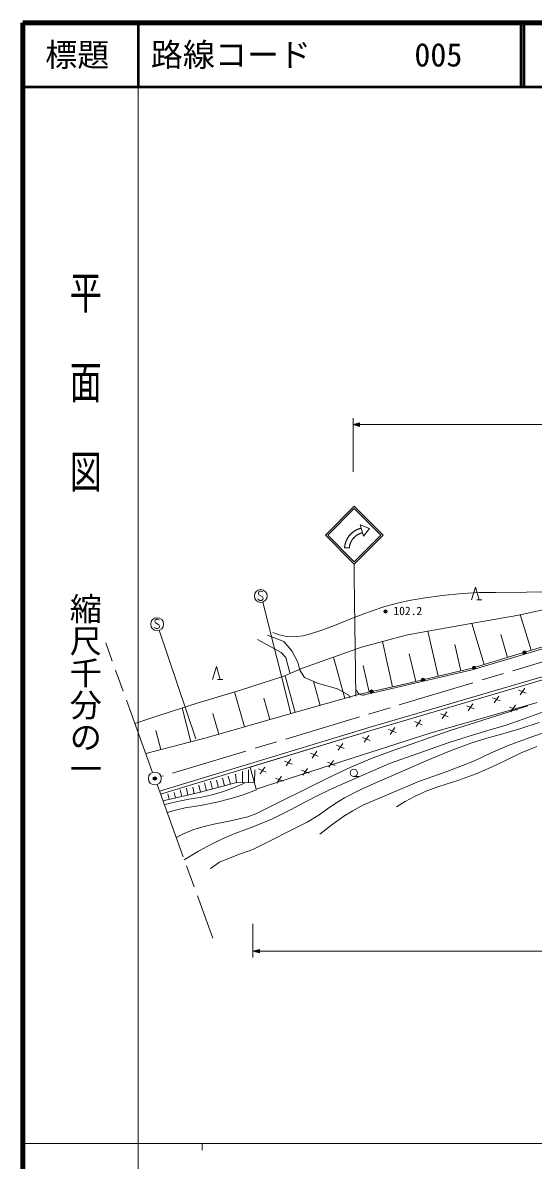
# Model space of a CAD drawing. Units: millimetres, scale not verified. Extents: x 40000 to 680000, y 20000 to 380000.
# Drawn here: x 40000 to 119695, y 202409 to 380000 of the extents above; entities that cross this region are included whole.
import ezdxf
from ezdxf.enums import TextEntityAlignment as Align

# ---------------------------------------------------------------- set-up
doc = ezdxf.new("R2010")
doc.units = ezdxf.units.MM
doc.header["$LTSCALE"] = 1000
doc.header["$PDMODE"] = 32
doc.header["$PDSIZE"] = 500
doc.linetypes.add('CHAIN', pattern=[18.5, 12, -1.5, 3.5, -1.5])
for name, color, linetype, lineweight in [('M-BGD', 7, 'Continuous', 13), ('M-BGD-EXST', 7, 'Continuous', 13), ('M-BMK', 2, 'CHAIN', 13), ('M-BMK-SRVR', 3, 'Continuous', 13), ('M-STR-HTXT', 7, 'Continuous', 13), ('M-STR-STRC', 7, 'Continuous', 13), ('M-TTL', 2, 'Continuous', 140), ('M-TTL-BAND', 7, 'Continuous', 13), ('M-TTL-LINE', 7, 'Continuous', 50)]:
    doc.layers.add(name, color=color, linetype=linetype, lineweight=lineweight)
doc.layers.add('M-OTRS', color=6, linetype='Continuous')
doc.layers.add('M-TTL-TXT', color=7, linetype='Continuous')
doc.styles.add('@ＭＳ ゴシック', font='')
doc.styles.add('ＭＳ ゴシック', font='')
doc.styles.get('@ＭＳ ゴシック').set_extended_font_data('@MS Gothic')
doc.styles.get('ＭＳ ゴシック').set_extended_font_data('MS Gothic')

msp = doc.modelspace()

# ---------------------------------------------------------------- linework, layer by layer
at = {"layer": 'M-BGD'}
for p, q in [((110064, 289885), (110663, 291898)), ((110663, 291898), (111263, 289885)), ((110863, 289885), (111662, 289885)), ((117116, 287478), (123425, 288819)), ((102068, 284796), (109708, 286137)), ((109708, 286137), (117116, 287478)), ((112009, 279811), (110108, 286209)), ((119345, 282027), (117677, 287597)), ((78222, 284388), (80769, 283397)), ((92865, 282522), (99869, 284388)), ((99869, 284388), (102068, 284796)), ((104875, 278004), (103243, 285002)), ((115684, 280919), (114618, 284506)), ((76659, 283688), (80363, 281706)), ((80769, 283397), (81984, 281939)), ((83662, 279257), (92865, 282522)), ((97741, 276328), (96139, 283394)), ((108406, 278839), (107455, 282914)), ((124839, 283358), (110147, 278957)), ((124814, 283688), (117522, 281473)), ((80363, 281706), (81058, 280890)), ((81058, 280890), (81695, 278499)), ((81984, 281939), (82968, 280190)), ((90290, 274515), (88503, 280975)), ((101344, 277168), (100341, 281469)), ((117522, 281473), (110171, 279257)), ((69625, 277473), (70225, 279486)), ((70225, 279486), (70824, 277473)), ((80769, 277975), (83662, 279257)), ((82968, 280190), (83257, 278908)), ((83257, 278908), (84010, 277800)), ((94066, 275482), (93126, 279628)), ((110147, 278957), (94516, 275330)), ((110171, 279257), (99579, 276750)), ((70425, 277473), (71224, 277473)), ((73823, 275759), (80769, 277975)), ((82534, 272339), (80952, 278056)), ((84010, 277800), (86151, 276867)), ((86412, 273427), (85383, 277146)), ((94213, 270002), (122103, 278197)), ((94355, 269520), (122244, 277714)), ((122244, 277714), (94355, 269520)), ((67399, 273835), (73823, 275759)), ((74604, 270075), (73061, 275531)), ((86151, 276867), (89161, 275992)), ((89161, 275992), (90897, 275001)), ((92176, 275696), (92149, 275813)), ((92260, 275509), (92176, 275696)), ((99579, 276750), (92229, 275060)), ((92431, 275300), (92260, 275509)), ((92584, 275170), (92431, 275300)), ((94516, 275330), (93542, 275104)), ((118591, 275344), (117404, 275824)), ((117634, 275053), (118360, 276115)), ((60800, 271678), (67399, 273835)), ((78598, 271221), (77654, 274557)), ((92229, 275060), (80595, 271795)), ((90897, 275001), (91129, 274535)), ((92766, 275089), (92584, 275170)), ((93027, 275025), (92766, 275089)), ((93231, 275031), (93027, 275025)), ((93542, 275104), (93231, 275031)), ((103735, 269157), (120314, 273877)), ((109517, 272589), (110243, 273650)), ((114532, 274111), (113345, 274592)), ((113576, 273821), (114302, 274882)), ((66263, 267740), (64903, 273019)), ((80595, 271795), (68614, 268355)), ((70611, 268928), (69692, 272175)), ((106415, 271647), (105228, 272127)), ((105459, 271356), (106185, 272418)), ((110474, 272879), (109287, 273359)), ((117173, 272683), (115986, 273164)), ((116217, 272393), (116943, 273454)), ((57508, 270594), (60800, 271678)), ((61370, 260030), (94213, 270002)), ((97342, 268892), (98068, 269953)), ((102357, 270414), (101170, 270895)), ((101400, 270124), (102126, 271185)), ((68614, 268355), (59212, 265897)), ((61562, 266511), (60790, 269508)), ((61514, 259548), (94355, 269520)), ((94355, 269520), (75521, 263801)), ((91568, 265248), (103735, 269157)), ((94240, 267950), (93053, 268430)), ((93283, 267659), (94009, 268721)), ((98298, 269182), (97111, 269662)), ((90182, 266717), (88994, 267198)), ((89225, 266427), (89951, 267488)), ((76464, 260353), (91568, 265248)), ((82065, 264253), (80877, 264733)), ((81108, 263962), (81834, 265024)), ((86123, 265485), (84936, 265965)), ((85166, 265195), (85892, 266256)), ((87807, 263767), (88533, 264828)), ((74303, 261354), (74319, 263112)), ((75249, 261345), (75268, 263358)), ((75521, 263801), (76464, 260353)), ((76195, 261336), (76214, 263349)), ((78006, 263020), (76819, 263501)), ((77049, 262730), (77775, 263791)), ((84706, 262825), (83518, 263305)), ((83749, 262534), (84475, 263596)), ((88764, 264057), (87577, 264538)), ((67740, 259857), (73357, 261363)), ((68676, 260108), (68352, 261334)), ((69613, 260359), (69288, 261588)), ((70549, 260610), (70242, 261769)), ((71485, 260861), (71167, 262063)), ((72421, 261112), (72091, 262358)), ((73357, 261363), (73191, 262685)), ((73357, 261363), (76195, 261336)), ((80647, 261593), (79460, 262073)), ((79690, 261302), (80416, 262363)), ((91697, 262319), (92446, 262319)), ((61878, 258542), (67740, 259857)), ((62855, 258761), (62662, 259638)), ((63832, 258980), (63642, 259843)), ((64809, 259199), (64578, 260248)), ((65786, 259419), (65543, 260518)), ((66763, 259638), (66534, 260676)), ((67740, 259857), (67466, 260988))]:
    msp.add_line(p, q, dxfattribs=at)
for points in [[(79066, 284809), (80004, 284457), (80943, 284227), (81787, 284141), (82787, 284159), (83763, 284301), (84929, 284589), (86676, 285152), (88670, 285917), (91578, 287100), (94415, 288147), (96502, 288845), (98506, 289400), (100346, 289799), (102515, 290157), (105478, 290564), (108636, 290889), (111230, 291029), (113827, 291065), (123490, 291140)], [(63953, 252820), (65210, 253439), (66573, 253989), (68095, 254457), (69843, 254881), (72444, 255390), (75126, 256042), (76387, 256516), (77655, 257110), (86308, 261432), (88645, 262600), (91197, 263754), (94298, 265057), (97530, 266302), (106739, 269488), (115940, 272443), (118870, 273369)], [(65216, 249336), (67448, 250676), (69581, 251831), (71390, 252689), (73282, 253471), (76091, 254528), (78977, 255725), (81676, 257042), (84243, 258404), (86373, 259511), (88589, 260544), (97265, 264333), (106429, 267555), (109849, 268676), (113143, 269650), (115481, 270356), (118127, 271269), (122147, 272749)], [(120618, 270730), (117769, 269792), (114958, 268972), (112449, 268294), (109926, 267506), (106876, 266379), (103724, 265103), (94838, 261247), (92586, 260202), (90222, 258983), (88876, 258167), (87563, 257250), (86111, 256253), (84402, 255210), (75918, 250926), (73409, 250037), (70730, 248955), (69327, 247980)], [(86377, 253312), (88267, 254801), (90145, 256138), (91512, 256976), (93103, 257823), (101963, 261586), (106105, 263076), (110510, 264776), (113045, 265970), (115781, 267139), (119614, 268562), (123588, 269925)], [(98360, 257596), (99720, 258443), (101258, 259262), (103075, 260067), (104946, 260774), (107899, 261695), (110804, 262724), (113185, 263771), (115348, 264827), (117833, 265998), (120248, 267023)], [(62205, 257944), (63950, 258389), (65908, 258774), (67688, 259036), (69596, 259434), (71318, 259965), (72905, 260567), (74609, 261281)], [(62528, 256682), (63871, 257081), (65365, 257409), (67766, 257801), (70310, 258330), (72313, 258838), (74416, 259480), (76468, 260223)]]:
    msp.add_lwpolyline(points, dxfattribs=at)
for centre, major_axis in [((96639, 288080), (0, 252)), ((96639, 288080), (0, 151)), ((96639, 288080), (0, 50.3)), ((118322, 281668), (0, 252)), ((118322, 281668), (0, 151)), ((118322, 281668), (0, 50.3)), ((110448, 279310), (0, 252)), ((110448, 279310), (0, 151)), ((110448, 279310), (0, 50.3)), ((102465, 277432), (0, 252)), ((102465, 277432), (0, 151)), ((102465, 277432), (0, 50.3)), ((94460, 275575), (0, 252)), ((94460, 275575), (0, 151)), ((94460, 275575), (0, 50.3)), ((91697, 262893), (0, 574))]:
    msp.add_ellipse(centre, major_axis=major_axis, ratio=0.992755, dxfattribs=at)
at = {"layer": 'M-BGD-EXST'}
for p, q in [((77078, 291258), (76838, 291138)), ((77238, 291258), (77078, 291258)), ((77398, 291218), (77238, 291258)), ((76758, 289930), (76678, 290051)), ((76998, 289809), (76758, 289930)), ((76838, 291138), (76798, 290896)), ((76798, 290896), (76878, 290695)), ((76878, 290695), (77437, 290373)), ((77278, 289809), (76998, 289809)), ((77477, 289930), (77278, 289809)), ((77477, 291138), (77398, 291218)), ((77437, 290373), (77517, 290171)), ((77475, 289554), (81869, 272165)), ((77517, 290171), (77477, 289930)), ((60663, 286748), (60623, 286506)), ((60623, 286506), (60703, 286305)), ((60902, 286868), (60663, 286748)), ((60703, 286305), (61262, 285983)), ((61062, 286868), (60902, 286868)), ((61222, 286828), (61062, 286868)), ((61302, 286748), (61222, 286828)), ((61262, 285983), (61342, 285781)), ((60583, 285540), (60503, 285661)), ((60822, 285419), (60583, 285540)), ((61102, 285419), (60822, 285419)), ((61302, 285540), (61102, 285419)), ((61271, 285168), (67039, 268213)), ((61342, 285781), (61302, 285540))]:
    msp.add_line(p, q, dxfattribs=at)
for centre in [(77158, 290493), (60982, 286104)]:
    msp.add_ellipse(centre, major_axis=(0, 1006), ratio=0.992755, dxfattribs=at)
at = {"layer": 'M-BMK'}
for p, q in [((145709, 287621), (61578, 262298)), ((60278, 262956), (52948, 283172)), ((60964, 261065), (69661, 237078))]:
    msp.add_line(p, q, dxfattribs=at)
at = {"layer": 'M-BMK-SRVR'}
for major_axis in [(0, 1006), (0, 40.3)]:
    msp.add_ellipse((60621, 262010), major_axis=major_axis, ratio=0.992755, dxfattribs=at)
msp.add_point((60621, 262010), dxfattribs=at)
at = {"layer": 'M-OTRS'}
msp.add_point((60621, 262010), dxfattribs=at)
at = {"layer": 'M-STR-HTXT'}
for p, q in [((91591, 309869), (91591, 318260)), ((91591, 317254), (92590, 317535)), ((91591, 317254), (217165, 317254)), ((92590, 316972), (91591, 317254)), ((91870, 317254), (92550, 317455)), ((92550, 317052), (91870, 317254)), ((92030, 317254), (92510, 317374)), ((92510, 317133), (92030, 317254)), ((92270, 317254), (92470, 317294)), ((92470, 317213), (92270, 317254)), ((92470, 317294), (92470, 317213)), ((92510, 317374), (92510, 317133)), ((92550, 317455), (92550, 317052)), ((92590, 317535), (92590, 316972)), ((75938, 239345), (75938, 234045)), ((75938, 235052), (76937, 235334)), ((75938, 235052), (203611, 235052)), ((76937, 234770), (75938, 235052)), ((76217, 235052), (76897, 235253)), ((76897, 234850), (76217, 235052)), ((76377, 235052), (76857, 235173)), ((76857, 234931), (76377, 235052)), ((76617, 235052), (76817, 235092)), ((76817, 235011), (76617, 235052)), ((76817, 235092), (76817, 235011)), ((76857, 235173), (76857, 234931)), ((76897, 235253), (76897, 234850)), ((76937, 235334), (76937, 234770))]:
    msp.add_line(p, q, dxfattribs=at)
at = {"layer": 'M-STR-STRC'}
for p, q in [((87261, 299991), (91757, 304520)), ((87614, 299991), (91757, 304164)), ((96253, 299991), (91757, 304520)), ((95900, 299991), (91757, 304164)), ((91139, 300108), (91179, 300150)), ((91179, 300150), (91220, 300192)), ((91220, 300192), (91261, 300232)), ((91261, 300232), (91304, 300272)), ((91304, 300272), (91347, 300312)), ((91347, 300312), (91390, 300350)), ((91390, 300350), (91435, 300388)), ((91435, 300388), (91480, 300425)), ((91480, 300425), (91525, 300461)), ((91525, 300461), (91572, 300496)), ((91572, 300496), (91619, 300530)), ((91619, 300530), (91666, 300564)), ((91666, 300564), (91714, 300597)), ((91714, 300597), (91763, 300629)), ((91763, 300629), (91812, 300660)), ((91812, 300660), (91861, 300690)), ((91861, 300690), (91912, 300719)), ((91912, 300719), (91962, 300748)), ((91962, 300748), (92013, 300775)), ((92013, 300775), (92065, 300802)), ((92065, 300802), (92117, 300828)), ((92117, 300828), (92170, 300853)), ((92170, 300853), (92223, 300876)), ((92223, 300876), (92276, 300899)), ((92276, 300899), (92330, 300921)), ((92330, 300921), (92384, 300942)), ((92416, 300144), (92375, 300124)), ((92384, 300942), (92438, 300963)), ((92456, 300164), (92416, 300144)), ((92438, 300963), (92493, 300982)), ((92497, 300183), (92456, 300164)), ((92493, 300982), (92548, 301000)), ((92539, 300201), (92497, 300183)), ((92580, 300219), (92539, 300201)), ((92548, 301000), (92604, 301017)), ((92622, 300235), (92580, 300219)), ((92604, 301017), (92659, 301033)), ((92664, 300251), (92622, 300235)), ((92659, 301033), (92715, 301049)), ((92662, 301599), (94131, 301031)), ((92662, 301599), (93220, 299839)), ((92662, 301599), (94131, 301031)), ((92662, 301599), (93220, 299839)), ((92828, 301076), (92662, 301599)), ((92662, 301599), (94131, 301031)), ((93220, 299839), (92662, 301599)), ((92662, 301599), (94131, 301031)), ((92707, 300267), (92664, 300251)), ((92749, 300281), (92707, 300267)), ((92715, 301049), (92772, 301063)), ((92792, 300295), (92749, 300281)), ((92828, 301076), (92772, 301063)), ((92836, 300308), (92792, 300295)), ((92828, 301076), (93055, 300362)), ((92828, 301076), (93055, 300362)), ((92879, 300320), (92836, 300308)), ((92923, 300332), (92879, 300320)), ((92966, 300343), (92923, 300332)), ((93010, 300353), (92966, 300343)), ((93055, 300362), (93010, 300353)), ((93220, 299839), (93055, 300362)), ((94131, 301031), (93220, 299839)), ((94131, 301031), (93220, 299839)), ((94131, 301031), (93220, 299839)), ((94131, 301031), (93220, 299839)), ((87261, 299991), (91757, 295462)), ((87614, 299991), (91757, 295818)), ((90266, 298296), (90275, 298354)), ((90275, 298354), (90285, 298412)), ((90285, 298412), (90296, 298469)), ((90296, 298469), (90308, 298526)), ((90308, 298526), (90321, 298583)), ((90321, 298583), (90335, 298640)), ((90335, 298640), (90350, 298696)), ((90350, 298696), (90366, 298753)), ((90366, 298753), (90382, 298809)), ((90382, 298809), (90400, 298864)), ((90400, 298864), (90419, 298919)), ((90419, 298919), (90439, 298974)), ((90439, 298974), (90459, 299029)), ((90459, 299029), (90481, 299083)), ((90481, 299083), (90504, 299137)), ((90504, 299137), (90527, 299191)), ((90527, 299191), (90551, 299244)), ((90551, 299244), (90577, 299296)), ((90577, 299296), (90603, 299348)), ((90603, 299348), (90630, 299400)), ((90630, 299400), (90658, 299451)), ((90658, 299451), (90687, 299502)), ((90687, 299502), (90717, 299552)), ((90717, 299552), (90747, 299602)), ((90747, 299602), (90779, 299651)), ((90779, 299651), (90811, 299699)), ((90811, 299699), (90844, 299747)), ((90844, 299747), (90878, 299794)), ((90878, 299794), (90913, 299841)), ((90913, 299841), (90949, 299887)), ((90949, 299887), (90985, 299933)), ((90985, 299933), (91022, 299978)), ((91022, 299978), (91060, 300022)), ((91036, 298387), (91026, 298343)), ((91046, 298431), (91036, 298387)), ((91058, 298475), (91046, 298431)), ((91070, 298519), (91058, 298475)), ((91060, 300022), (91099, 300065)), ((91082, 298562), (91070, 298519)), ((91096, 298606), (91082, 298562)), ((91110, 298649), (91096, 298606)), ((91099, 300065), (91139, 300108)), ((91125, 298692), (91110, 298649)), ((91140, 298734), (91125, 298692)), ((91157, 298777), (91140, 298734)), ((91174, 298819), (91157, 298777)), ((91192, 298860), (91174, 298819)), ((91210, 298902), (91192, 298860)), ((91230, 298943), (91210, 298902)), ((91250, 298983), (91230, 298943)), ((91270, 299024), (91250, 298983)), ((91292, 299064), (91270, 299024)), ((91314, 299103), (91292, 299064)), ((91337, 299143), (91314, 299103)), ((91360, 299181), (91337, 299143)), ((91384, 299220), (91360, 299181)), ((91409, 299258), (91384, 299220)), ((91434, 299295), (91409, 299258)), ((91461, 299332), (91434, 299295)), ((91487, 299369), (91461, 299332)), ((91515, 299405), (91487, 299369)), ((91543, 299441), (91515, 299405)), ((91571, 299476), (91543, 299441)), ((91600, 299510), (91571, 299476)), ((91630, 299544), (91600, 299510)), ((91660, 299578), (91630, 299544)), ((91691, 299611), (91660, 299578)), ((91723, 299644), (91691, 299611)), ((91755, 299675), (91723, 299644)), ((91788, 299707), (91755, 299675)), ((91757, 295818), (95900, 299991)), ((91757, 295462), (96253, 299991)), ((91821, 299738), (91788, 299707)), ((91854, 299768), (91821, 299738)), ((91889, 299797), (91854, 299768)), ((91923, 299826), (91889, 299797)), ((91959, 299855), (91923, 299826)), ((91994, 299882), (91959, 299855)), ((92030, 299910), (91994, 299882)), ((92067, 299936), (92030, 299910)), ((92104, 299962), (92067, 299936)), ((92142, 299987), (92104, 299962)), ((92180, 300012), (92142, 299987)), ((92218, 300035), (92180, 300012)), ((92257, 300059), (92218, 300035)), ((92296, 300081), (92257, 300059)), ((92335, 300103), (92296, 300081)), ((92375, 300124), (92335, 300103)), ((90238, 298025), (90240, 298064)), ((90980, 298024), (90238, 298025)), ((90238, 298025), (90980, 298024)), ((90240, 298064), (90245, 298122)), ((90245, 298122), (90251, 298180)), ((90251, 298180), (90258, 298238)), ((90258, 298238), (90266, 298296)), ((90985, 298073), (90981, 298028)), ((90990, 298119), (90985, 298073)), ((90996, 298164), (90990, 298119)), ((91002, 298208), (90996, 298164)), ((91010, 298253), (91002, 298208)), ((91018, 298298), (91010, 298253)), ((91026, 298343), (91018, 298298)), ((91757, 295462), (91757, 293449)), ((91757, 293449), (91983, 274847))]:
    msp.add_line(p, q, dxfattribs=at)
for major_axis, start_param, end_param in [((0, 3348), 0.2204022, 1.5061625), ((0, 2602), 0.1948757, 1.4880684)]:
    msp.add_ellipse((93555, 297809), major_axis=major_axis, ratio=0.992755, start_param=start_param, end_param=end_param, dxfattribs=at)
at = {"layer": 'M-TTL'}
for p, q in [((40000, 380000), (40000, 20000)), ((680000, 380000), (40000, 380000))]:
    msp.add_line(p, q, dxfattribs=at)
at = {"layer": 'M-TTL-BAND'}
for p, q in [((58000, 370000), (58000, 20000)), ((40000, 205000), (579000, 205000)), ((68000, 205000), (68000, 204000))]:
    msp.add_line(p, q, dxfattribs=at)
at = {"layer": 'M-TTL-LINE'}
for p, q in [((58000, 380000), (58000, 370000)), ((117750, 380000), (117750, 370000)), ((118250, 380000), (118250, 370000)), ((40000, 370000), (680000, 370000))]:
    msp.add_line(p, q, dxfattribs=at)

# ---------------------------------------------------------------- texts
at = {"layer": 'M-BGD', "style": 'ＭＳ ゴシック'}
msp.add_text('102.2', height=1320, dxfattribs=at).set_placement((97865, 287120), align=Align.BOTTOM_LEFT)
at = {"layer": 'M-TTL-BAND', "style": '@ＭＳ ゴシック', "width": 1.4}
msp.add_text('平  面  図', height=3666, rotation=270, dxfattribs=at).set_placement((49777, 306475), align=Align.MIDDLE_RIGHT)
at = {"layer": 'M-TTL-BAND', "style": '@ＭＳ ゴシック'}
msp.add_text('縮尺千分の一', height=3666, rotation=270, dxfattribs=at).set_placement((49777, 261030), align=Align.MIDDLE_RIGHT)
at = {"layer": 'M-TTL-TXT', "style": 'ＭＳ ゴシック'}
msp.add_text('標題', height=3666, dxfattribs=at).set_placement((48500, 375000), align=Align.MIDDLE_CENTER)
for s, p in [('路線コード', (60000, 375000)), ('005', (101142, 375000))]:
    msp.add_text(s, height=3666, dxfattribs=at).set_placement(p, align=Align.MIDDLE_LEFT)

doc.saveas('drawing.dxf')
